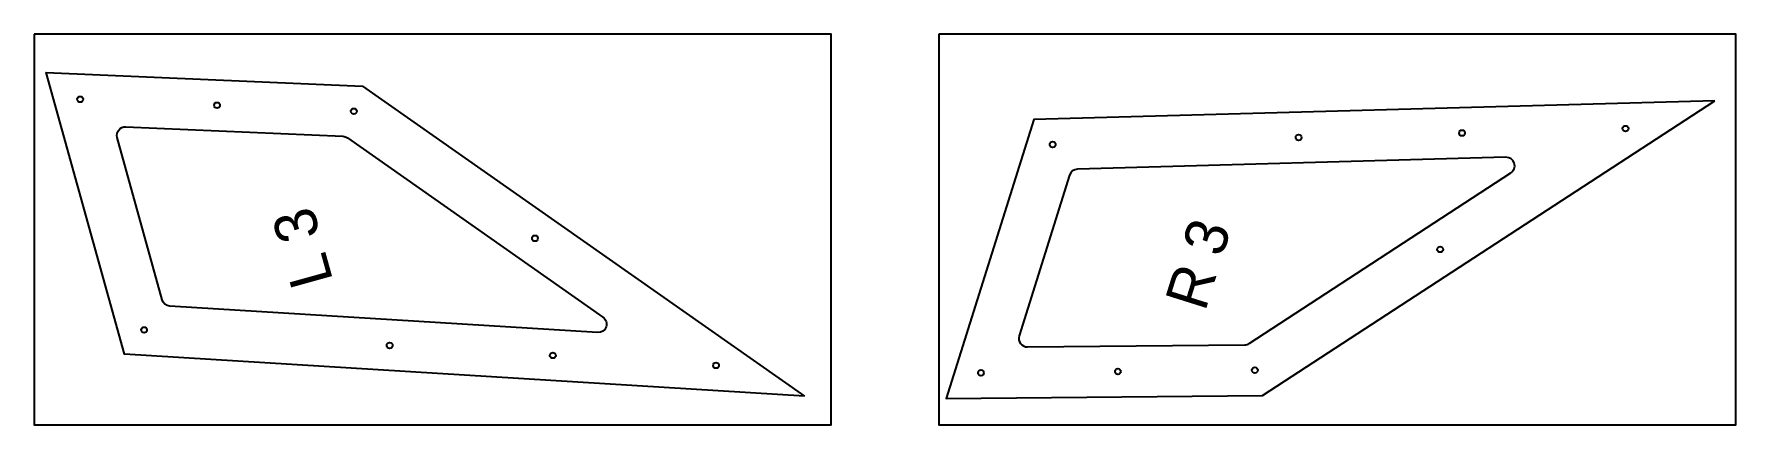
# Model space of a CAD drawing. Extents: x 50 to 503, y 33 to 383.
# Drawn here: x 302.1 to 502.8, y 32.8 to 78.8 of the extents above; entities that cross this region are included whole.
import ezdxf

# ---------------------------------------------------------------- set-up
doc = ezdxf.new("R2010")
doc.units = 0
doc.layers.get('0').update_dxf_attribs({"linetype": 'CONTINUOUS'})
doc.layers.add('DRILLING', color=3, linetype='CONTINUOUS')
doc.layers.add('LAYOUT', color=10, linetype='CONTINUOUS')

# ---------------------------------------------------------------- blocks, each defined once
blk = doc.blocks.new('*U63')
blk.add_text('L 3', height=5, rotation=105.5079).set_placement((337.37, 49.81))
blk = doc.blocks.new('*U64')
blk.add_text('R 3', height=5, rotation=72.542).set_placement((440.18, 46.06))

msp = doc.modelspace()

# ---------------------------------------------------------------- linework, layer by layer
for points in [[(392.943, 36.187), (312.735, 41.136), (303.527, 74.323), (340.802, 72.7)], [(500.32, 70.985), (419.99, 68.768), (409.658, 35.915), (446.967, 36.268)]]:
    msp.add_lwpolyline(points, close=True)
for points in [[(312.892, 67.909), (338.502, 66.795, -0.1428127), (339.032, 66.615), (369.177, 45.505, -0.7569086), (368.543, 43.688), (318.085, 46.812, -0.3196215), (317.184, 47.543), (311.885, 66.643, -0.5095254)], [(419.236, 42.006), (444.869, 42.248, 0.1428127), (445.405, 42.41), (476.251, 62.482, 0.7569086), (475.679, 64.32), (425.144, 62.914, 0.3196215), (424.219, 62.214), (418.272, 43.306, 0.5095254)]]:
    msp.add_lwpolyline(points, format="xyb", close=True)
at = {"layer": 'DRILLING'}
for centre in [(307.522, 71.146), (323.66, 70.444), (339.798, 69.741), (451.221, 66.663), (470.496, 67.181), (489.771, 67.7), (422.212, 65.831), (361.155, 54.785), (467.917, 53.48), (315.055, 43.997), (344.02, 42.178), (363.266, 41.004), (382.512, 39.83), (413.759, 38.954), (429.911, 39.107), (446.064, 39.259)]:
    msp.add_circle(centre, 0.344, dxfattribs=at)
at = {"layer": 'LAYOUT'}
for points in [[(302.079, 78.824), (302.079, 32.824), (396.079, 32.824), (396.079, 78.824)], [(408.801, 78.824), (408.801, 32.824), (502.801, 32.824), (502.801, 78.824)]]:
    msp.add_lwpolyline(points, close=True, dxfattribs=at)

# ---------------------------------------------------------------- block references
for name in ['*U63', '*U64']:
    msp.add_blockref(name, (0, 0))

doc.saveas('drawing.dxf')
